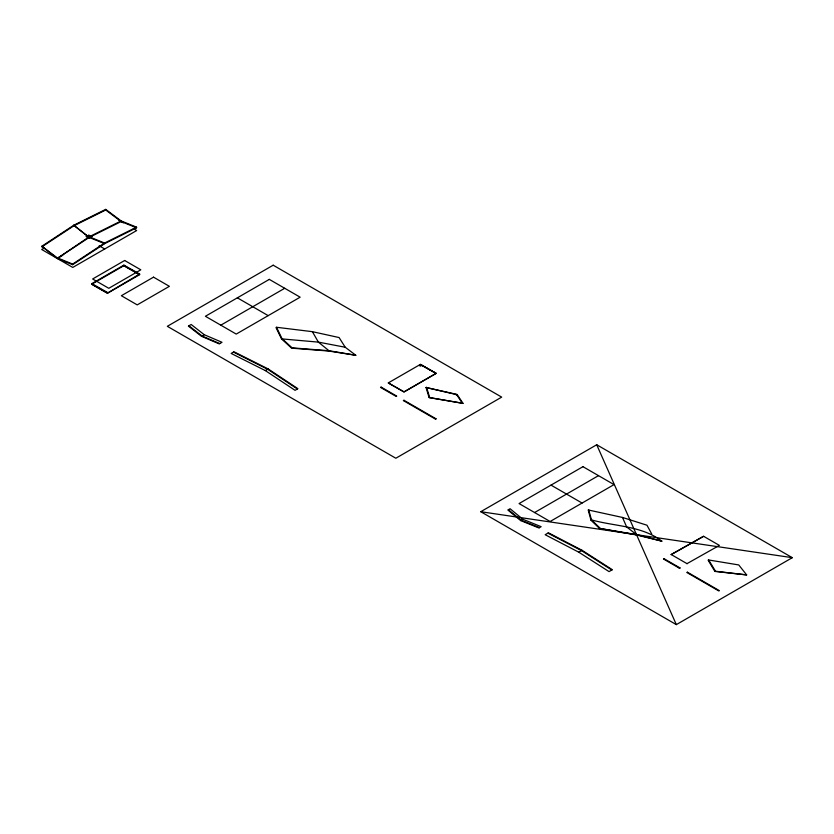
<?xml version="1.0" encoding="UTF-8"?>
<svg xmlns="http://www.w3.org/2000/svg" width="834" height="834" viewBox="0 0 834 834"><rect width="100%" height="100%" fill="white"/><g stroke="black" fill="none" stroke-linecap="round" stroke-linejoin="round"><path stroke-width="1.25" d="M457.074 395.003L456.177 394.545M456.146 394.618L456.146 394.597A1.042 0.605 0 0 0 456.813 395.076L457.063 395.066M91.865 283.623L91.75 284.217L107.419 293.255L139.643 274.657L123.985 265.608L91.75 284.217L107.503 293.12L139.643 274.032L123.901 265.129L91.865 283.623L107.617 292.526M123.901 265.129L123.776 265.723L139.528 274.626L139.643 274.032M651.719 533.989L646.986 525.222L622.498 517.455L588.178 509.949L591.004 520.228L599.458 528.402L635.925 534.844L661.842 541.141C642.065 525.774 614.762 526.442 591.494 519.905L591.004 520.228M276.481 327.272L276.023 327.585L281.496 338.865L291.598 348.164L328.471 351.01L355.795 355.263L345.224 347.246L339.094 337.551L312.385 331.671L276.481 327.272L281.975 338.552L292.108 347.851L328.971 350.728L355.795 355.263M41.815 246.27L73.767 225.243L105.72 209.376L121.139 220.927L136.547 227.171L136.547 227.797L104.594 243.664L72.652 264.691L57.233 258.457L41.815 246.27L57.233 257.821L72.652 264.065L104.594 243.038L136.547 227.171M41.815 246.895L73.767 225.868L105.72 210.001L121.139 221.563L136.547 227.797M57.233 258.457L89.186 237.429L121.139 221.563L121.139 220.927L89.186 236.793L57.233 258.457L62.738 255.277M281.496 338.865L318.369 342.117L345.224 347.246M599.458 528.402L636.446 534.563L661.842 541.141M43.941 248.198L41.7 249.491L72.766 267.422L136.672 230.538L133.336 228.61M201.515 336.321L204.288 334.726L222.011 342.294L219.238 343.889L201.515 336.321L188.401 326.094L191.174 324.489L204.288 334.726M220.822 325.177L284.717 288.283M265.348 370.588L268.183 368.951L297.905 388.686L295.059 390.333L265.348 370.588L231.164 353.439L234 351.792L268.183 368.951M436.026 373.351L420.273 364.448L436.14 373.371L404.115 391.865L388.248 382.931L420.472 364.333L436.14 373.371L403.917 391.98L388.363 382.962M480.749 511.711L596.717 444.751L792.3 557.675L676.332 624.624L480.749 511.711L792.3 557.675M520.656 520.572L522.876 519.29L541.151 526.681L538.931 527.964L520.656 520.572L507.864 510.022L510.085 508.74L522.876 519.29M534.594 512.535L598.489 475.641M578.786 552.202L582.069 550.304L612.344 569.716L609.06 571.613L578.786 552.202L545.155 534.719L548.449 532.822L582.069 550.304M703.604 536.293L671.193 554.558L703.604 536.293L719.377 545.394L686.966 563.659M328.471 351.01L328.971 350.728L318.369 342.117L312.385 331.671M635.925 534.844L636.446 534.563L626.657 526.942L622.498 517.455M403.364 400.57L403.948 400.278M435.4 419.064L435.974 418.772M426.028 387.487L457.074 394.44L463.016 403.354L429.103 397.547L426.028 387.487L456.636 394.607L462.443 403.489M679.251 568.11L679.887 567.86M429.103 397.547L463.016 403.354M708.671 559.979L708.118 560.177L714.894 571.426L746.649 574.907L738.757 564.941L708.671 559.979L715.499 571.238L746.649 574.907M714.894 571.426L715.499 571.238M89.186 236.793L104.594 243.038L104.594 243.664L89.186 237.429L73.767 225.243L89.186 237.429M539.483 527.641L521.208 520.26L508.417 509.71M219.769 343.577L202.057 336.008L188.943 325.781M233.468 352.104L267.651 369.264L297.363 388.998M547.896 533.135L581.527 550.617L611.802 570.029M118.918 220.28L123.349 222.845M237.356 297.832L268.183 315.627M551.003 485.117L582.069 503.048M671.318 554.6L687.091 563.701M99.173 245.78L104.719 248.98M600 528.058L591.494 519.905L588.627 509.626M596.717 444.751L676.332 624.624M426.508 387.268L429.656 397.338M105.72 209.376L105.72 210.001M72.652 264.065L72.652 264.691M123.182 266.338L124.704 266.38L123.192 266.307M88.414 235.334L89.905 235.605L88.414 235.303M88.456 238.003L89.957 237.794L88.467 237.94M419.679 365.678L421.191 365.751L419.69 365.626M86.277 236.595C88.3 238.472 87.518 234.74 86.277 236.595M90.572 236.71L92.084 236.668L90.593 236.658M124.652 260.489L92.637 278.983L108.795 288.303L140.81 269.82L124.652 260.489M153.519 277.159L121.357 295.726L137.224 304.89L169.385 286.323L153.519 277.159M273.187 265.202L167.321 326.313L395.827 458.241L501.693 397.12L273.187 265.202M269.309 279.38L205.404 316.274L236.23 334.08L300.136 297.185L269.309 279.38M582.956 466.675L519.061 503.569L550.117 521.5L614.022 484.606L582.956 466.675M687.383 572.187L686.82 572.478L718.814 590.952L719.377 590.66L687.383 572.187M404.104 400.372L403.531 400.664L435.557 419.158L436.13 418.866L404.104 400.372M381.148 387.122L380.533 387.393L396.119 396.39L396.734 396.119L381.148 387.122M664.114 558.749L663.478 559.009L679.543 568.288L680.179 568.027L664.114 558.749"/></g></svg>
